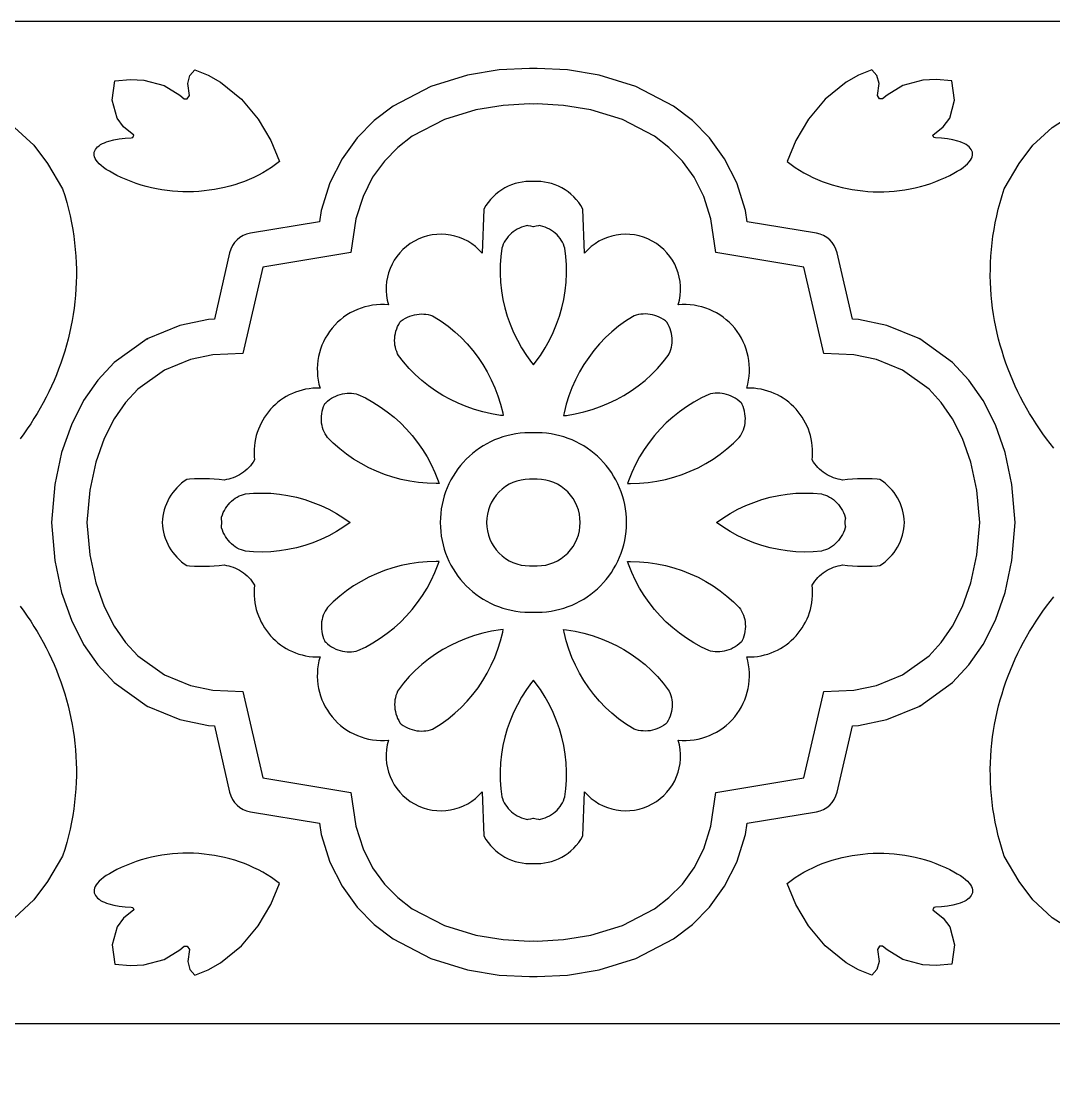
# Model space of a CAD drawing. Extents: x 2785 to 3442, y 577 to 855.
# Drawn here: x 3308 to 3374.8, y 785.8 to 855.2 of the extents above; entities that cross this region are included whole.
import ezdxf

# ---------------------------------------------------------------- set-up
doc = ezdxf.new("R2010")
doc.units = 0
doc.layers.add('LAYER_1', color=18, linetype='CONTINUOUS')

msp = doc.modelspace()

# ---------------------------------------------------------------- linework, layer by layer
at = {"layer": 'LAYER_1'}
for points in [[(3140.836, 660.754, 0), (3142.335, 663.28)], [(3355.162, 663.28, 0), (3356.66, 660.754)], [(3142.335, 591.53, 0), (3140.836, 594.057)], [(3356.66, 594.057, 0), (3355.162, 591.53)], [(2907.388, 846.028, 0), (2908.361, 844.388)], [(2970.337, 846.028, 0), (2969.364, 844.388)], [(3109.486, 844.388, 0), (3108.513, 846.028)], [(3170.49, 844.388, 0), (3171.462, 846.028)], [(3307.501, 848.375), (3308.746, 847.222), (3309.639, 846.028, 0), (3310.612, 844.388), (3310.752, 843.948), (3310.88, 843.509), (3310.995, 843.071), (3311.099, 842.633), (3311.19, 842.196), (3311.27, 841.761), (3311.338, 841.327), (3311.394, 840.894), (3311.44, 840.462), (3311.474, 840.032), (3311.497, 839.604), (3311.509, 839.178), (3311.51, 838.753), (3311.501, 838.331), (3311.482, 837.911), (3311.452, 837.493), (3311.413, 837.078), (3311.363, 836.665), (3311.304, 836.256), (3311.236, 835.849), (3311.157, 835.445), (3311.07, 835.044), (3310.974, 834.647), (3310.868, 834.253), (3310.754, 833.862), (3310.632, 833.475), (3310.501, 833.092), (3310.361, 832.713), (3310.214, 832.338), (3310.059, 831.967), (3309.896, 831.6), (3309.725, 831.238), (3309.547, 830.881), (3309.361, 830.528), (3309.169, 830.18), (3308.969, 829.837), (3308.763, 829.499), (3308.55, 829.166), (3308.33, 828.838), (3308.104, 828.516), (3307.872, 828.2)], [(3374.836, 827.585), (3374.593, 827.889), (3374.355, 828.2), (3374.123, 828.516), (3373.897, 828.838), (3373.677, 829.166), (3373.464, 829.499), (3373.258, 829.837), (3373.058, 830.18), (3372.866, 830.528), (3372.68, 830.881), (3372.502, 831.238), (3372.331, 831.6), (3372.168, 831.967), (3372.013, 832.338), (3371.866, 832.713), (3371.726, 833.092), (3371.595, 833.475), (3371.473, 833.862), (3371.359, 834.253), (3371.253, 834.647), (3371.157, 835.044), (3371.07, 835.445), (3370.991, 835.849), (3370.923, 836.256), (3370.864, 836.665), (3370.814, 837.078), (3370.775, 837.493), (3370.745, 837.911), (3370.726, 838.331), (3370.717, 838.753), (3370.718, 839.178), (3370.73, 839.604), (3370.753, 840.032), (3370.787, 840.462), (3370.833, 840.894), (3370.889, 841.327), (3370.957, 841.761), (3371.037, 842.196), (3371.128, 842.633), (3371.232, 843.071), (3371.347, 843.509), (3371.475, 843.948), (3371.615, 844.388, 0), (3372.588, 846.028), (3373.481, 847.222), (3374.726, 848.375), (3376.616, 849.594)], [(2908.361, 801.149, 0), (2907.388, 799.509)], [(2969.364, 801.149, 0), (2970.337, 799.509)], [(3108.513, 799.509, 0), (3109.486, 801.149)], [(3171.462, 799.509, 0), (3170.49, 801.149)], [(3307.872, 817.337), (3308.104, 817.021), (3308.33, 816.699), (3308.55, 816.371), (3308.763, 816.038), (3308.969, 815.7), (3309.169, 815.357), (3309.361, 815.009), (3309.547, 814.656), (3309.725, 814.299), (3309.896, 813.937), (3310.059, 813.57), (3310.214, 813.199), (3310.361, 812.824), (3310.501, 812.445), (3310.632, 812.062), (3310.754, 811.675), (3310.868, 811.284), (3310.974, 810.89), (3311.07, 810.493), (3311.157, 810.092), (3311.236, 809.688), (3311.304, 809.281), (3311.363, 808.871), (3311.413, 808.459), (3311.452, 808.044), (3311.482, 807.626), (3311.501, 807.206), (3311.51, 806.784), (3311.509, 806.359), (3311.497, 805.933), (3311.474, 805.505), (3311.44, 805.075), (3311.394, 804.643), (3311.338, 804.21), (3311.27, 803.776), (3311.19, 803.34), (3311.099, 802.904), (3310.995, 802.466), (3310.88, 802.028), (3310.752, 801.589), (3310.612, 801.149, 0), (3309.639, 799.509), (3308.746, 798.314), (3307.501, 797.162)], [(3376.616, 795.943), (3374.726, 797.162), (3373.481, 798.314), (3372.588, 799.509, 0), (3371.615, 801.149), (3371.475, 801.589), (3371.347, 802.028), (3371.232, 802.466), (3371.128, 802.904), (3371.037, 803.34), (3370.957, 803.776), (3370.889, 804.21), (3370.833, 804.643), (3370.787, 805.075), (3370.753, 805.505), (3370.73, 805.933), (3370.718, 806.359), (3370.717, 806.784), (3370.726, 807.206), (3370.745, 807.626), (3370.775, 808.044), (3370.814, 808.459), (3370.864, 808.871), (3370.923, 809.281), (3370.991, 809.688), (3371.07, 810.092), (3371.157, 810.493), (3371.253, 810.89), (3371.359, 811.284), (3371.473, 811.675), (3371.595, 812.062), (3371.726, 812.445), (3371.866, 812.824), (3372.013, 813.199), (3372.168, 813.57), (3372.331, 813.937), (3372.502, 814.299), (3372.68, 814.656), (3372.866, 815.009), (3373.058, 815.357), (3373.258, 815.7), (3373.464, 816.038), (3373.677, 816.371), (3373.897, 816.699), (3374.123, 817.021), (3374.355, 817.337), (3374.593, 817.648), (3374.836, 817.952)]]:
    msp.add_lwpolyline(points, format="xyb", dxfattribs=at)
for points in [[(3441.673, 855.237), (3341.364, 855.237), (3341.114, 855.237), (3340.863, 855.237), (3240.551, 855.237)], [(3316.065, 834.656), (3316.144, 834.694)], [(3366.162, 834.656), (3366.083, 834.694)], [(3316.065, 810.881), (3316.144, 810.843)], [(3366.162, 810.881), (3366.083, 810.843)], [(3240.551, 790.299), (3340.863, 790.299), (3341.114, 790.299), (3341.364, 790.299), (3441.673, 790.299)]]:
    msp.add_lwpolyline(points, dxfattribs=at)
for points in [[(3341.114, 793.357), (3341.364, 793.344), (3343.328, 793.443), (3345.372, 793.787), (3347.758, 794.519), (3350.197, 795.786), (3351.426, 796.728), (3352.533, 797.851), (3353.503, 799.195), (3354.291, 800.765), (3354.856, 802.56), (3354.966, 803.278), (3359.449, 804.023, 0.303862), (3360.79, 805.285), (3361.781, 809.592), (3362.168, 809.608), (3364.012, 809.994), (3366.143, 810.868), (3368.276, 812.4), (3369.332, 813.537), (3370.254, 814.864), (3371.044, 816.43), (3371.672, 818.241), (3372.116, 820.308), (3372.333, 822.768), (3372.116, 825.229), (3371.672, 827.296), (3371.044, 829.107), (3370.254, 830.673), (3369.332, 832), (3368.276, 833.137), (3366.143, 834.669), (3364.012, 835.543), (3362.168, 835.929), (3361.781, 835.945), (3360.79, 840.252, 0.303862), (3359.449, 841.513), (3354.966, 842.259), (3354.856, 842.977), (3354.291, 844.772), (3353.503, 846.342), (3352.533, 847.686), (3351.426, 848.809), (3350.197, 849.751), (3347.758, 851.018), (3345.372, 851.75), (3343.328, 852.094), (3341.364, 852.193), (3341.114, 852.18), (3340.863, 852.193), (3338.899, 852.094), (3336.855, 851.75), (3334.469, 851.018), (3332.03, 849.751), (3330.801, 848.809), (3329.694, 847.686), (3328.724, 846.342), (3327.936, 844.772), (3327.371, 842.977), (3327.261, 842.259), (3322.778, 841.513, 0.303862), (3321.437, 840.252), (3320.446, 835.945), (3320.059, 835.929), (3318.215, 835.543), (3316.084, 834.669), (3313.951, 833.137), (3312.895, 832), (3311.973, 830.673), (3311.183, 829.107), (3310.555, 827.296), (3310.111, 825.229), (3309.894, 822.768), (3310.111, 820.308), (3310.555, 818.241), (3311.183, 816.43), (3311.973, 814.864), (3312.895, 813.537), (3313.951, 812.4), (3316.084, 810.868), (3318.215, 809.994), (3320.059, 809.608), (3320.446, 809.592), (3321.437, 805.285, 0.303862), (3322.778, 804.023), (3327.261, 803.278), (3327.371, 802.56), (3327.936, 800.765), (3328.724, 799.195), (3329.694, 797.851), (3330.801, 796.728), (3332.03, 795.786), (3334.469, 794.519), (3336.855, 793.787), (3338.899, 793.443), (3340.863, 793.344)], [(3341.114, 800.672), (3341.355, 800.666), (3341.595, 800.677), (3341.833, 800.705), (3342.068, 800.749), (3342.299, 800.809), (3342.525, 800.886), (3342.745, 800.977), (3342.958, 801.085), (3343.164, 801.207), (3343.361, 801.343), (3343.55, 801.495), (3343.727, 801.66), (3343.894, 801.839), (3344.049, 802.031), (3344.191, 802.237), (3344.32, 802.455), (3344.422, 805.317), (3344.422, 805.317, 0.810681), (3350.498, 808.668, 0.533743), (3354.935, 814.056), (3355.174, 814.056), (3355.409, 814.069), (3355.641, 814.096), (3355.867, 814.134), (3356.089, 814.185), (3356.307, 814.247), (3356.518, 814.321), (3356.724, 814.405), (3356.924, 814.5), (3357.118, 814.605), (3357.306, 814.72), (3357.486, 814.844), (3357.659, 814.977), (3357.825, 815.119), (3357.983, 815.269), (3358.133, 815.427), (3358.274, 815.592), (3358.407, 815.765), (3358.53, 815.944), (3358.645, 816.129), (3358.749, 816.321), (3358.844, 816.518), (3358.928, 816.72), (3359.002, 816.927), (3359.064, 817.139), (3359.116, 817.355), (3359.156, 817.574), (3359.184, 817.797), (3359.2, 818.023), (3359.204, 818.251), (3359.195, 818.481), (3359.172, 818.714), (3359.257, 818.847), (3359.348, 818.975), (3359.446, 819.096), (3359.549, 819.211), (3359.659, 819.318), (3359.774, 819.419), (3359.894, 819.513), (3360.019, 819.6), (3360.149, 819.679), (3360.282, 819.751), (3360.42, 819.815), (3360.56, 819.871), (3360.704, 819.919), (3360.85, 819.96), (3360.999, 819.992), (3361.149, 820.016), (3361.462, 819.98), (3361.783, 819.955), (3362.104, 819.939), (3362.425, 819.932), (3362.748, 819.933), (3363.07, 819.944), (3363.392, 819.964), (3363.553, 819.978), (3363.731, 820.098), (3363.9, 820.227), (3364.06, 820.365), (3364.209, 820.513), (3364.349, 820.668), (3364.479, 820.831), (3364.598, 821.001), (3364.706, 821.178), (3364.804, 821.361), (3364.89, 821.549), (3364.965, 821.743), (3365.028, 821.941), (3365.079, 822.143), (3365.119, 822.349), (3365.145, 822.557), (3365.159, 822.768), (3365.145, 822.98), (3365.119, 823.188), (3365.079, 823.394), (3365.028, 823.596), (3364.965, 823.794), (3364.89, 823.988), (3364.804, 824.176), (3364.706, 824.359), (3364.598, 824.536), (3364.479, 824.706), (3364.349, 824.869), (3364.209, 825.024), (3364.06, 825.171), (3363.9, 825.31), (3363.731, 825.439), (3363.553, 825.559), (3363.392, 825.573), (3363.07, 825.593), (3362.748, 825.604), (3362.425, 825.605), (3362.104, 825.598), (3361.783, 825.582), (3361.462, 825.557), (3361.149, 825.521), (3360.999, 825.545), (3360.85, 825.577), (3360.704, 825.617), (3360.56, 825.666), (3360.42, 825.722), (3360.282, 825.786), (3360.149, 825.858), (3360.019, 825.937), (3359.894, 826.024), (3359.774, 826.118), (3359.659, 826.219), (3359.549, 826.326), (3359.446, 826.441), (3359.348, 826.562), (3359.257, 826.689), (3359.172, 826.823), (3359.195, 827.056), (3359.204, 827.286), (3359.2, 827.514), (3359.184, 827.74), (3359.156, 827.963), (3359.116, 828.182), (3359.064, 828.398), (3359.002, 828.609), (3358.928, 828.817), (3358.844, 829.019), (3358.749, 829.216), (3358.645, 829.407), (3358.53, 829.593), (3358.407, 829.772), (3358.274, 829.945), (3358.133, 830.11), (3357.983, 830.268), (3357.825, 830.418), (3357.659, 830.56), (3357.486, 830.693), (3357.306, 830.817), (3357.118, 830.932), (3356.924, 831.037), (3356.724, 831.132), (3356.518, 831.216), (3356.307, 831.29), (3356.089, 831.352), (3355.867, 831.403), (3355.641, 831.441), (3355.409, 831.467), (3355.174, 831.481), (3354.935, 831.481, 0.533743), (3350.498, 836.869, 0.810681), (3344.422, 840.22), (3344.422, 840.22), (3344.32, 843.082), (3344.191, 843.3), (3344.049, 843.506), (3343.894, 843.698), (3343.727, 843.877), (3343.55, 844.042), (3343.361, 844.193), (3343.164, 844.33), (3342.958, 844.452), (3342.745, 844.559), (3342.525, 844.651), (3342.299, 844.728), (3342.068, 844.788), (3341.833, 844.832), (3341.595, 844.86), (3341.355, 844.871), (3341.114, 844.865), (3340.872, 844.871), (3340.632, 844.86), (3340.394, 844.832), (3340.159, 844.788), (3339.928, 844.728), (3339.702, 844.651), (3339.482, 844.559), (3339.269, 844.452), (3339.063, 844.33), (3338.866, 844.193), (3338.677, 844.042), (3338.5, 843.877), (3338.333, 843.698), (3338.178, 843.506), (3338.036, 843.3), (3337.907, 843.082), (3337.805, 840.22), (3337.805, 840.22, 0.810681), (3331.729, 836.869, 0.533743), (3327.292, 831.481), (3327.053, 831.481), (3326.818, 831.467), (3326.586, 831.441), (3326.36, 831.403), (3326.138, 831.352), (3325.92, 831.29), (3325.709, 831.216), (3325.503, 831.132), (3325.303, 831.037), (3325.109, 830.932), (3324.921, 830.817), (3324.741, 830.693), (3324.568, 830.56), (3324.402, 830.418), (3324.244, 830.268), (3324.094, 830.11), (3323.953, 829.945), (3323.82, 829.772), (3323.697, 829.593), (3323.582, 829.407), (3323.478, 829.216), (3323.383, 829.019), (3323.299, 828.817), (3323.225, 828.609), (3323.163, 828.398), (3323.111, 828.182), (3323.071, 827.963), (3323.043, 827.74), (3323.027, 827.514), (3323.023, 827.286), (3323.033, 827.056), (3323.055, 826.823), (3322.97, 826.689), (3322.879, 826.562), (3322.781, 826.441), (3322.678, 826.326), (3322.568, 826.219), (3322.453, 826.118), (3322.333, 826.024), (3322.208, 825.937), (3322.078, 825.858), (3321.945, 825.786), (3321.807, 825.722), (3321.667, 825.666), (3321.523, 825.617), (3321.377, 825.577), (3321.228, 825.545), (3321.078, 825.521), (3320.765, 825.557), (3320.445, 825.582), (3320.123, 825.598), (3319.802, 825.605), (3319.479, 825.604), (3319.157, 825.593), (3318.835, 825.573), (3318.674, 825.559), (3318.496, 825.439), (3318.327, 825.31), (3318.168, 825.171), (3318.018, 825.024), (3317.878, 824.869), (3317.748, 824.706), (3317.629, 824.536), (3317.521, 824.359), (3317.423, 824.176), (3317.337, 823.988), (3317.262, 823.794), (3317.199, 823.596), (3317.148, 823.394), (3317.108, 823.188), (3317.082, 822.98), (3317.068, 822.768), (3317.082, 822.557), (3317.108, 822.349), (3317.148, 822.143), (3317.199, 821.941), (3317.262, 821.743), (3317.337, 821.549), (3317.423, 821.361), (3317.521, 821.178), (3317.629, 821.001), (3317.748, 820.831), (3317.878, 820.668), (3318.018, 820.513), (3318.168, 820.365), (3318.327, 820.227), (3318.496, 820.098), (3318.674, 819.978), (3318.835, 819.964), (3319.157, 819.944), (3319.479, 819.933), (3319.802, 819.932), (3320.123, 819.939), (3320.445, 819.955), (3320.765, 819.98), (3321.078, 820.016), (3321.228, 819.992), (3321.377, 819.96), (3321.523, 819.919), (3321.667, 819.871), (3321.807, 819.815), (3321.945, 819.751), (3322.078, 819.679), (3322.208, 819.6), (3322.333, 819.513), (3322.453, 819.419), (3322.568, 819.318), (3322.678, 819.211), (3322.781, 819.096), (3322.879, 818.975), (3322.97, 818.847), (3323.055, 818.714), (3323.033, 818.481), (3323.023, 818.251), (3323.027, 818.023), (3323.043, 817.797), (3323.071, 817.574), (3323.111, 817.355), (3323.163, 817.139), (3323.225, 816.927), (3323.299, 816.72), (3323.383, 816.518), (3323.478, 816.321), (3323.582, 816.129), (3323.697, 815.944), (3323.82, 815.765), (3323.953, 815.592), (3324.094, 815.427), (3324.244, 815.269), (3324.402, 815.119), (3324.568, 814.977), (3324.741, 814.844), (3324.921, 814.72), (3325.109, 814.605), (3325.303, 814.5), (3325.503, 814.405), (3325.709, 814.321), (3325.92, 814.247), (3326.138, 814.185), (3326.36, 814.134), (3326.586, 814.096), (3326.818, 814.069), (3327.053, 814.056), (3327.292, 814.056, 0.533743), (3331.729, 808.668, 0.810681), (3337.805, 805.317), (3337.805, 805.317), (3337.907, 802.455), (3338.036, 802.237), (3338.178, 802.031), (3338.333, 801.839), (3338.5, 801.66), (3338.677, 801.495), (3338.866, 801.343), (3339.063, 801.207), (3339.269, 801.085), (3339.482, 800.977), (3339.702, 800.886), (3339.928, 800.809), (3340.159, 800.749), (3340.394, 800.705), (3340.632, 800.677), (3340.872, 800.666)], [(3341.114, 819.97), (3341.364, 819.957, 0.414214), (3344.146, 822.768, 0.414214), (3341.364, 825.58), (3341.114, 825.567), (3340.863, 825.58, 0.414214), (3338.081, 822.768, 0.414214), (3340.863, 819.957)]]:
    msp.add_lwpolyline(points, format="xyb", close=True, dxfattribs=at)
for points in [[(3314.413, 845.128), (3314.131, 845.263), (3313.876, 845.395), (3313.648, 845.525), (3313.446, 845.653), (3313.269, 845.778), (3313.116, 845.9), (3312.987, 846.02), (3312.88, 846.137), (3312.795, 846.25), (3312.731, 846.36), (3312.688, 846.467), (3312.664, 846.571), (3312.659, 846.67), (3312.671, 846.766), (3312.701, 846.858), (3312.747, 846.946), (3312.809, 847.03), (3312.885, 847.109), (3312.975, 847.184), (3313.079, 847.255), (3313.195, 847.32), (3313.322, 847.381), (3313.46, 847.437), (3313.608, 847.487), (3313.931, 847.572), (3314.285, 847.635), (3314.663, 847.675), (3315.058, 847.69), (3315.167, 847.712), (3315.226, 847.865), (3314.567, 848.4), (3314.144, 848.979), (3313.824, 850.127), (3314.006, 851.386), (3315.015, 851.48), (3315.88, 851.437), (3317.187, 851.094), (3318.203, 850.45), (3318.501, 850.212), (3318.694, 850.23), (3318.828, 850.428), (3318.72, 851.224), (3318.859, 851.736), (3319.18, 852.092), (3320.056, 851.752), (3320.851, 851.312), (3322.212, 850.202), (3323.29, 848.895), (3324.113, 847.526), (3324.675, 846.161), (3324.415, 845.965), (3324.148, 845.779), (3323.873, 845.603), (3323.59, 845.437), (3323.3, 845.281), (3323.004, 845.135), (3322.702, 845), (3322.395, 844.875), (3322.082, 844.76), (3321.764, 844.656), (3321.442, 844.562), (3321.115, 844.479), (3320.786, 844.407), (3320.453, 844.345), (3320.117, 844.294), (3319.78, 844.254), (3319.44, 844.224), (3319.099, 844.206), (3318.757, 844.198), (3318.414, 844.202), (3318.072, 844.217), (3317.729, 844.242), (3317.387, 844.28), (3317.047, 844.328), (3316.708, 844.388), (3316.371, 844.459), (3316.036, 844.541), (3315.704, 844.635), (3315.375, 844.741), (3315.05, 844.858), (3314.729, 844.987)], [(3367.815, 845.128), (3368.097, 845.263), (3368.351, 845.395), (3368.579, 845.525), (3368.781, 845.653), (3368.958, 845.778), (3369.111, 845.9), (3369.24, 846.02), (3369.347, 846.137), (3369.432, 846.25), (3369.496, 846.36), (3369.539, 846.467), (3369.563, 846.571), (3369.568, 846.67), (3369.556, 846.766), (3369.526, 846.858), (3369.48, 846.946), (3369.418, 847.03), (3369.342, 847.109), (3369.252, 847.184), (3369.148, 847.255), (3369.032, 847.32), (3368.905, 847.381), (3368.767, 847.437), (3368.619, 847.487), (3368.296, 847.572), (3367.942, 847.635), (3367.564, 847.675), (3367.169, 847.69), (3367.06, 847.712), (3367.001, 847.865), (3367.66, 848.4), (3368.083, 848.979), (3368.404, 850.127), (3368.221, 851.386), (3367.212, 851.48), (3366.347, 851.437), (3365.04, 851.094), (3364.024, 850.45), (3363.726, 850.212), (3363.533, 850.23), (3363.399, 850.428), (3363.507, 851.224), (3363.368, 851.736), (3363.047, 852.092), (3362.171, 851.752), (3361.376, 851.312), (3360.015, 850.202), (3358.937, 848.895), (3358.114, 847.526), (3357.552, 846.161), (3357.812, 845.965), (3358.079, 845.779), (3358.354, 845.603), (3358.637, 845.437), (3358.927, 845.281), (3359.223, 845.135), (3359.525, 845), (3359.833, 844.875), (3360.146, 844.76), (3360.463, 844.656), (3360.785, 844.562), (3361.112, 844.479), (3361.441, 844.407), (3361.774, 844.345), (3362.11, 844.294), (3362.447, 844.254), (3362.787, 844.224), (3363.128, 844.206), (3363.47, 844.198), (3363.813, 844.202), (3364.155, 844.217), (3364.498, 844.242), (3364.84, 844.28), (3365.18, 844.328), (3365.519, 844.388), (3365.857, 844.459), (3366.191, 844.541), (3366.523, 844.635), (3366.852, 844.741), (3367.177, 844.858), (3367.498, 844.987)], [(3341.114, 795.66), (3341.364, 795.647), (3343.076, 795.737), (3344.841, 796.034), (3346.881, 796.66), (3348.955, 797.738), (3349.898, 798.46), (3350.768, 799.343), (3351.527, 800.394), (3352.149, 801.633), (3352.605, 803.083), (3352.942, 805.277), (3358.642, 806.225), (3359.928, 811.819), (3361.881, 811.902), (3363.334, 812.206), (3365.019, 812.897), (3366.745, 814.137), (3367.532, 814.985), (3368.269, 816.046), (3368.917, 817.33), (3369.449, 818.862), (3369.836, 820.667), (3370.04, 822.768), (3369.836, 824.87), (3369.449, 826.674), (3368.917, 828.207), (3368.269, 829.491), (3367.532, 830.552), (3366.745, 831.4), (3365.019, 832.64), (3363.334, 833.331), (3361.881, 833.634), (3359.928, 833.718), (3358.642, 839.312), (3352.942, 840.26), (3352.605, 842.454), (3352.149, 843.904), (3351.527, 845.143), (3350.768, 846.194), (3349.898, 847.077), (3348.955, 847.799), (3346.881, 848.876), (3344.841, 849.503), (3343.076, 849.8), (3341.364, 849.89), (3341.114, 849.877), (3340.863, 849.89), (3339.151, 849.8), (3337.386, 849.503), (3335.346, 848.876), (3333.272, 847.799), (3332.329, 847.077), (3331.459, 846.194), (3330.7, 845.143), (3330.078, 843.904), (3329.622, 842.454), (3329.285, 840.26), (3323.585, 839.312), (3322.299, 833.718), (3320.346, 833.634), (3318.893, 833.331), (3317.208, 832.64), (3315.483, 831.4), (3314.695, 830.552), (3313.958, 829.491), (3313.31, 828.207), (3312.778, 826.674), (3312.391, 824.87), (3312.187, 822.768), (3312.391, 820.667), (3312.778, 818.862), (3313.31, 817.33), (3313.958, 816.046), (3314.695, 814.985), (3315.483, 814.137), (3317.208, 812.897), (3318.893, 812.206), (3320.346, 811.902), (3322.299, 811.819), (3323.585, 806.225), (3329.285, 805.277), (3329.622, 803.083), (3330.078, 801.633), (3330.7, 800.394), (3331.459, 799.343), (3332.329, 798.46), (3333.272, 797.738), (3335.346, 796.66), (3337.386, 796.034), (3339.151, 795.737), (3340.863, 795.647)], [(3341.114, 832.982), (3341.235, 833.131), (3341.568, 833.599), (3341.873, 834.082), (3342.15, 834.58), (3342.397, 835.09), (3342.614, 835.611), (3342.801, 836.142), (3342.957, 836.681), (3343.081, 837.228), (3343.174, 837.78), (3343.234, 838.336), (3343.262, 838.895), (3343.257, 839.455), (3343.218, 840.016), (3343.149, 840.543), (3343.115, 840.659), (3343.062, 840.797), (3342.999, 840.929), (3342.925, 841.057), (3342.841, 841.179), (3342.747, 841.296), (3342.645, 841.406), (3342.534, 841.509), (3342.415, 841.605), (3342.289, 841.692), (3342.157, 841.772), (3342.018, 841.842), (3341.873, 841.903), (3341.724, 841.954), (3341.57, 841.995), (3341.506, 842.007), (3341.441, 842), (3341.285, 841.971), (3341.131, 841.931), (3341.114, 841.926), (3341.096, 841.931), (3340.942, 841.971), (3340.786, 842), (3340.721, 842.007), (3340.657, 841.995), (3340.503, 841.954), (3340.354, 841.903), (3340.209, 841.842), (3340.07, 841.772), (3339.938, 841.692), (3339.812, 841.605), (3339.693, 841.509), (3339.582, 841.406), (3339.48, 841.296), (3339.386, 841.179), (3339.302, 841.057), (3339.228, 840.929), (3339.165, 840.797), (3339.112, 840.659), (3339.078, 840.543), (3339.009, 840.016), (3338.97, 839.455), (3338.965, 838.895), (3338.993, 838.336), (3339.053, 837.78), (3339.146, 837.228), (3339.27, 836.681), (3339.426, 836.142), (3339.613, 835.611), (3339.83, 835.09), (3340.077, 834.58), (3340.354, 834.082), (3340.659, 833.599), (3340.992, 833.131)], [(3339.127, 829.879), (3339.164, 829.692), (3338.974, 829.713), (3338.407, 829.809), (3337.849, 829.935), (3337.302, 830.091), (3336.767, 830.277), (3336.245, 830.492), (3335.737, 830.735), (3335.245, 831.006), (3334.771, 831.305), (3334.315, 831.629), (3333.879, 831.98), (3333.464, 832.356), (3333.071, 832.756), (3332.702, 833.18), (3332.379, 833.6), (3332.32, 833.707), (3332.261, 833.842), (3332.212, 833.981), (3332.174, 834.123), (3332.147, 834.269), (3332.13, 834.417), (3332.125, 834.568), (3332.13, 834.719), (3332.147, 834.87), (3332.174, 835.022), (3332.212, 835.172), (3332.26, 835.319), (3332.319, 835.464), (3332.389, 835.606), (3332.469, 835.744), (3332.505, 835.798), (3332.556, 835.838), (3332.687, 835.929), (3332.824, 836.009), (3332.964, 836.08), (3333.108, 836.14), (3333.255, 836.19), (3333.405, 836.229), (3333.555, 836.257), (3333.706, 836.275), (3333.857, 836.282), (3334.007, 836.278), (3334.155, 836.263), (3334.301, 836.237), (3334.444, 836.2), (3334.584, 836.151), (3334.696, 836.102), (3335.143, 835.816), (3335.598, 835.484), (3336.031, 835.128), (3336.441, 834.747), (3336.828, 834.343), (3337.19, 833.917), (3337.528, 833.471), (3337.839, 833.006), (3338.125, 832.522), (3338.383, 832.022), (3338.613, 831.506), (3338.814, 830.976), (3338.986, 830.434)], [(3343.1, 829.879), (3343.063, 829.692), (3343.253, 829.713), (3343.82, 829.809), (3344.378, 829.935), (3344.925, 830.091), (3345.46, 830.277), (3345.982, 830.492), (3346.49, 830.735), (3346.982, 831.006), (3347.456, 831.305), (3347.912, 831.629), (3348.348, 831.98), (3348.763, 832.356), (3349.156, 832.756), (3349.525, 833.18), (3349.848, 833.6), (3349.907, 833.707), (3349.966, 833.842), (3350.015, 833.981), (3350.053, 834.123), (3350.08, 834.269), (3350.097, 834.417), (3350.102, 834.568), (3350.097, 834.719), (3350.08, 834.87), (3350.053, 835.022), (3350.015, 835.172), (3349.967, 835.319), (3349.908, 835.464), (3349.838, 835.606), (3349.758, 835.744), (3349.722, 835.798), (3349.671, 835.838), (3349.54, 835.929), (3349.403, 836.009), (3349.263, 836.08), (3349.119, 836.14), (3348.972, 836.19), (3348.822, 836.229), (3348.672, 836.257), (3348.521, 836.275), (3348.37, 836.282), (3348.22, 836.278), (3348.072, 836.263), (3347.926, 836.237), (3347.783, 836.2), (3347.643, 836.151), (3347.531, 836.102), (3347.084, 835.816), (3346.629, 835.484), (3346.196, 835.128), (3345.786, 834.747), (3345.399, 834.343), (3345.037, 833.917), (3344.699, 833.471), (3344.388, 833.006), (3344.102, 832.522), (3343.844, 832.022), (3343.614, 831.506), (3343.413, 830.976), (3343.241, 830.434)], [(3334.948, 825.471), (3335.008, 825.29), (3334.817, 825.287), (3334.243, 825.307), (3333.673, 825.36), (3333.111, 825.444), (3332.556, 825.559), (3332.01, 825.704), (3331.475, 825.88), (3330.953, 826.085), (3330.444, 826.319), (3329.949, 826.582), (3329.471, 826.873), (3329.011, 827.192), (3328.57, 827.537), (3328.149, 827.91), (3327.774, 828.285), (3327.702, 828.384), (3327.625, 828.509), (3327.559, 828.64), (3327.503, 828.777), (3327.457, 828.918), (3327.422, 829.063), (3327.397, 829.211), (3327.382, 829.362), (3327.379, 829.514), (3327.386, 829.668), (3327.404, 829.821), (3327.433, 829.974), (3327.473, 830.126), (3327.523, 830.275), (3327.585, 830.422), (3327.614, 830.48), (3327.659, 830.527), (3327.778, 830.634), (3327.902, 830.731), (3328.033, 830.819), (3328.168, 830.898), (3328.307, 830.966), (3328.45, 831.024), (3328.595, 831.072), (3328.743, 831.109), (3328.892, 831.136), (3329.041, 831.151), (3329.19, 831.156), (3329.338, 831.149), (3329.485, 831.13), (3329.629, 831.101), (3329.746, 831.067), (3330.228, 830.84), (3330.722, 830.571), (3331.197, 830.273), (3331.653, 829.949), (3332.089, 829.599), (3332.503, 829.223), (3332.896, 828.825), (3333.265, 828.404), (3333.611, 827.961), (3333.932, 827.499), (3334.227, 827.017), (3334.495, 826.518), (3334.735, 826.002)], [(3347.279, 825.471), (3347.219, 825.29), (3347.41, 825.287), (3347.984, 825.307), (3348.554, 825.36), (3349.116, 825.444), (3349.671, 825.559), (3350.217, 825.704), (3350.752, 825.88), (3351.274, 826.085), (3351.783, 826.319), (3352.278, 826.582), (3352.756, 826.873), (3353.216, 827.192), (3353.657, 827.537), (3354.078, 827.91), (3354.453, 828.285), (3354.525, 828.384), (3354.602, 828.509), (3354.668, 828.64), (3354.724, 828.777), (3354.77, 828.918), (3354.806, 829.063), (3354.83, 829.211), (3354.845, 829.362), (3354.848, 829.514), (3354.841, 829.668), (3354.823, 829.821), (3354.794, 829.974), (3354.754, 830.126), (3354.704, 830.275), (3354.642, 830.422), (3354.613, 830.48), (3354.568, 830.527), (3354.449, 830.634), (3354.325, 830.731), (3354.194, 830.819), (3354.059, 830.898), (3353.92, 830.966), (3353.777, 831.024), (3353.632, 831.072), (3353.484, 831.109), (3353.335, 831.136), (3353.186, 831.151), (3353.037, 831.156), (3352.889, 831.149), (3352.742, 831.13), (3352.598, 831.101), (3352.481, 831.067), (3351.999, 830.84), (3351.505, 830.571), (3351.03, 830.273), (3350.574, 829.949), (3350.138, 829.599), (3349.724, 829.223), (3349.331, 828.825), (3348.962, 828.404), (3348.616, 827.961), (3348.295, 827.499), (3348, 827.017), (3347.732, 826.518), (3347.492, 826.002)], [(3341.114, 816.963), (3341.349, 816.957), (3341.379, 816.957), (3341.676, 816.966), (3341.97, 816.99), (3342.259, 817.028), (3342.543, 817.08), (3342.823, 817.146), (3343.097, 817.225), (3343.365, 817.317), (3343.628, 817.422), (3343.883, 817.539), (3344.132, 817.668), (3344.374, 817.808), (3344.608, 817.959), (3344.834, 818.122), (3345.052, 818.294), (3345.261, 818.477), (3345.461, 818.669), (3345.652, 818.871), (3345.833, 819.081), (3346.004, 819.3), (3346.165, 819.528), (3346.315, 819.763), (3346.453, 820.006), (3346.58, 820.256), (3346.695, 820.513), (3346.798, 820.776), (3346.889, 821.045), (3346.966, 821.32), (3347.03, 821.601), (3347.08, 821.886), (3347.117, 822.176), (3347.139, 822.47), (3347.146, 822.768), (3347.139, 823.067), (3347.117, 823.361), (3347.08, 823.651), (3347.03, 823.936), (3346.966, 824.216), (3346.889, 824.491), (3346.798, 824.761), (3346.695, 825.024), (3346.58, 825.281), (3346.453, 825.531), (3346.315, 825.774), (3346.165, 826.009), (3346.004, 826.236), (3345.833, 826.456), (3345.652, 826.666), (3345.461, 826.868), (3345.261, 827.06), (3345.052, 827.243), (3344.834, 827.415), (3344.608, 827.577), (3344.374, 827.729), (3344.132, 827.869), (3343.883, 827.998), (3343.628, 828.115), (3343.365, 828.219), (3343.097, 828.312), (3342.823, 828.391), (3342.543, 828.457), (3342.259, 828.509), (3341.97, 828.547), (3341.676, 828.571), (3341.379, 828.58), (3341.349, 828.58), (3341.114, 828.574), (3340.878, 828.58), (3340.848, 828.58), (3340.551, 828.571), (3340.257, 828.547), (3339.968, 828.509), (3339.684, 828.457), (3339.404, 828.391), (3339.13, 828.312), (3338.862, 828.219), (3338.599, 828.115), (3338.344, 827.998), (3338.095, 827.869), (3337.853, 827.729), (3337.619, 827.577), (3337.393, 827.415), (3337.175, 827.243), (3336.966, 827.06), (3336.766, 826.868), (3336.575, 826.666), (3336.394, 826.456), (3336.223, 826.236), (3336.062, 826.009), (3335.912, 825.774), (3335.774, 825.531), (3335.647, 825.281), (3335.532, 825.024), (3335.429, 824.761), (3335.338, 824.491), (3335.261, 824.216), (3335.197, 823.936), (3335.147, 823.651), (3335.11, 823.361), (3335.088, 823.067), (3335.081, 822.768), (3335.088, 822.47), (3335.11, 822.176), (3335.147, 821.886), (3335.197, 821.601), (3335.261, 821.32), (3335.338, 821.045), (3335.429, 820.776), (3335.532, 820.513), (3335.647, 820.256), (3335.774, 820.006), (3335.912, 819.763), (3336.062, 819.528), (3336.223, 819.3), (3336.394, 819.081), (3336.575, 818.871), (3336.766, 818.669), (3336.966, 818.477), (3337.175, 818.294), (3337.393, 818.122), (3337.619, 817.959), (3337.853, 817.808), (3338.095, 817.668), (3338.344, 817.539), (3338.599, 817.422), (3338.862, 817.317), (3339.13, 817.225), (3339.404, 817.146), (3339.684, 817.08), (3339.968, 817.028), (3340.257, 816.99), (3340.551, 816.966), (3340.848, 816.957), (3340.878, 816.957)], [(3320.935, 822.768), (3320.925, 822.825), (3320.905, 822.983), (3320.901, 823.048), (3320.917, 823.111), (3320.966, 823.263), (3321.025, 823.41), (3321.094, 823.551), (3321.172, 823.686), (3321.259, 823.815), (3321.353, 823.937), (3321.455, 824.051), (3321.564, 824.157), (3321.68, 824.254), (3321.802, 824.342), (3321.928, 824.421), (3322.06, 824.489), (3322.196, 824.546), (3322.336, 824.593), (3322.455, 824.622), (3322.985, 824.667), (3323.547, 824.68), (3324.108, 824.66), (3324.665, 824.607), (3325.218, 824.522), (3325.764, 824.404), (3326.303, 824.255), (3326.834, 824.075), (3327.354, 823.865), (3327.863, 823.625), (3328.359, 823.355), (3328.841, 823.057), (3329.242, 822.768), (3328.841, 822.48), (3328.359, 822.182), (3327.863, 821.912), (3327.354, 821.672), (3326.834, 821.462), (3326.303, 821.282), (3325.764, 821.133), (3325.218, 821.015), (3324.665, 820.93), (3324.108, 820.877), (3323.547, 820.857), (3322.985, 820.87), (3322.455, 820.915), (3322.336, 820.944), (3322.196, 820.991), (3322.06, 821.048), (3321.928, 821.116), (3321.802, 821.194), (3321.68, 821.282), (3321.564, 821.38), (3321.455, 821.486), (3321.353, 821.6), (3321.259, 821.722), (3321.172, 821.851), (3321.094, 821.986), (3321.025, 822.127), (3320.966, 822.274), (3320.917, 822.426), (3320.901, 822.489), (3320.905, 822.554), (3320.925, 822.712)], [(3352.985, 822.768), (3353.386, 823.057), (3353.868, 823.355), (3354.364, 823.625), (3354.873, 823.865), (3355.393, 824.075), (3355.924, 824.255), (3356.463, 824.404), (3357.01, 824.522), (3357.562, 824.607), (3358.119, 824.66), (3358.68, 824.68), (3359.242, 824.667), (3359.772, 824.622), (3359.891, 824.593), (3360.031, 824.546), (3360.167, 824.489), (3360.299, 824.421), (3360.425, 824.342), (3360.547, 824.254), (3360.663, 824.157), (3360.772, 824.051), (3360.874, 823.937), (3360.969, 823.815), (3361.055, 823.686), (3361.133, 823.551), (3361.202, 823.41), (3361.261, 823.263), (3361.31, 823.111), (3361.326, 823.048), (3361.322, 822.983), (3361.302, 822.825), (3361.292, 822.768), (3361.302, 822.712), (3361.322, 822.554), (3361.326, 822.489), (3361.31, 822.426), (3361.261, 822.274), (3361.202, 822.127), (3361.133, 821.986), (3361.055, 821.851), (3360.969, 821.722), (3360.874, 821.6), (3360.772, 821.486), (3360.663, 821.38), (3360.547, 821.282), (3360.425, 821.194), (3360.299, 821.116), (3360.167, 821.048), (3360.031, 820.991), (3359.891, 820.944), (3359.772, 820.915), (3359.242, 820.87), (3358.68, 820.857), (3358.119, 820.877), (3357.562, 820.93), (3357.01, 821.015), (3356.463, 821.133), (3355.924, 821.282), (3355.393, 821.462), (3354.873, 821.672), (3354.364, 821.912), (3353.868, 822.182), (3353.386, 822.48)], [(3334.948, 820.066), (3335.008, 820.247), (3334.817, 820.25), (3334.243, 820.23), (3333.673, 820.177), (3333.111, 820.093), (3332.556, 819.978), (3332.01, 819.833), (3331.475, 819.657), (3330.953, 819.452), (3330.444, 819.218), (3329.949, 818.955), (3329.471, 818.664), (3329.011, 818.345), (3328.57, 817.999), (3328.149, 817.627), (3327.774, 817.252), (3327.702, 817.153), (3327.625, 817.028), (3327.559, 816.896), (3327.503, 816.76), (3327.457, 816.619), (3327.422, 816.474), (3327.397, 816.326), (3327.382, 816.175), (3327.379, 816.022), (3327.386, 815.869), (3327.404, 815.716), (3327.433, 815.563), (3327.473, 815.411), (3327.523, 815.262), (3327.585, 815.115), (3327.614, 815.057), (3327.659, 815.01), (3327.778, 814.903), (3327.902, 814.805), (3328.033, 814.717), (3328.168, 814.639), (3328.307, 814.571), (3328.45, 814.512), (3328.595, 814.465), (3328.743, 814.427), (3328.892, 814.401), (3329.041, 814.386), (3329.19, 814.381), (3329.338, 814.388), (3329.485, 814.406), (3329.629, 814.436), (3329.746, 814.47), (3330.228, 814.696), (3330.722, 814.966), (3331.197, 815.264), (3331.653, 815.588), (3332.089, 815.938), (3332.503, 816.313), (3332.896, 816.712), (3333.265, 817.133), (3333.611, 817.576), (3333.932, 818.038), (3334.227, 818.52), (3334.495, 819.019), (3334.735, 819.535)], [(3347.279, 820.066), (3347.219, 820.247), (3347.41, 820.25), (3347.984, 820.23), (3348.554, 820.177), (3349.116, 820.093), (3349.671, 819.978), (3350.217, 819.833), (3350.752, 819.657), (3351.274, 819.452), (3351.783, 819.218), (3352.278, 818.955), (3352.756, 818.664), (3353.216, 818.345), (3353.657, 817.999), (3354.078, 817.627), (3354.453, 817.252), (3354.525, 817.153), (3354.602, 817.028), (3354.668, 816.896), (3354.724, 816.76), (3354.77, 816.619), (3354.806, 816.474), (3354.83, 816.326), (3354.845, 816.175), (3354.848, 816.022), (3354.841, 815.869), (3354.823, 815.716), (3354.794, 815.563), (3354.754, 815.411), (3354.704, 815.262), (3354.642, 815.115), (3354.613, 815.057), (3354.568, 815.01), (3354.449, 814.903), (3354.325, 814.805), (3354.194, 814.717), (3354.059, 814.639), (3353.92, 814.571), (3353.777, 814.512), (3353.632, 814.465), (3353.484, 814.427), (3353.335, 814.401), (3353.186, 814.386), (3353.037, 814.381), (3352.889, 814.388), (3352.742, 814.406), (3352.598, 814.436), (3352.481, 814.47), (3351.999, 814.696), (3351.505, 814.966), (3351.03, 815.264), (3350.574, 815.588), (3350.138, 815.938), (3349.724, 816.313), (3349.331, 816.712), (3348.962, 817.133), (3348.616, 817.576), (3348.295, 818.038), (3348, 818.52), (3347.732, 819.019), (3347.492, 819.535)], [(3339.127, 815.658), (3339.164, 815.844), (3338.974, 815.823), (3338.407, 815.728), (3337.849, 815.602), (3337.302, 815.446), (3336.767, 815.26), (3336.245, 815.045), (3335.737, 814.802), (3335.245, 814.53), (3334.771, 814.232), (3334.315, 813.907), (3333.879, 813.557), (3333.464, 813.181), (3333.071, 812.781), (3332.702, 812.357), (3332.379, 811.936), (3332.32, 811.83), (3332.261, 811.695), (3332.212, 811.556), (3332.174, 811.414), (3332.147, 811.268), (3332.13, 811.12), (3332.125, 810.969), (3332.13, 810.818), (3332.147, 810.666), (3332.174, 810.515), (3332.212, 810.365), (3332.26, 810.217), (3332.319, 810.072), (3332.389, 809.931), (3332.469, 809.793), (3332.505, 809.739), (3332.556, 809.699), (3332.687, 809.608), (3332.824, 809.528), (3332.964, 809.457), (3333.108, 809.397), (3333.255, 809.347), (3333.405, 809.308), (3333.555, 809.279), (3333.706, 809.262), (3333.857, 809.255), (3334.007, 809.259), (3334.155, 809.274), (3334.301, 809.3), (3334.444, 809.337), (3334.584, 809.385), (3334.696, 809.434), (3335.143, 809.721), (3335.598, 810.052), (3336.031, 810.409), (3336.441, 810.79), (3336.828, 811.194), (3337.19, 811.62), (3337.528, 812.066), (3337.839, 812.531), (3338.125, 813.015), (3338.383, 813.515), (3338.613, 814.031), (3338.814, 814.561), (3338.986, 815.103)], [(3343.1, 815.658), (3343.063, 815.844), (3343.253, 815.823), (3343.82, 815.728), (3344.378, 815.602), (3344.925, 815.446), (3345.46, 815.26), (3345.982, 815.045), (3346.49, 814.802), (3346.982, 814.53), (3347.456, 814.232), (3347.912, 813.907), (3348.348, 813.557), (3348.763, 813.181), (3349.156, 812.781), (3349.525, 812.357), (3349.848, 811.936), (3349.907, 811.83), (3349.966, 811.695), (3350.015, 811.556), (3350.053, 811.414), (3350.08, 811.268), (3350.097, 811.12), (3350.102, 810.969), (3350.097, 810.818), (3350.08, 810.666), (3350.053, 810.515), (3350.015, 810.365), (3349.967, 810.217), (3349.908, 810.072), (3349.838, 809.931), (3349.758, 809.793), (3349.722, 809.739), (3349.671, 809.699), (3349.54, 809.608), (3349.403, 809.528), (3349.263, 809.457), (3349.119, 809.397), (3348.972, 809.347), (3348.822, 809.308), (3348.672, 809.279), (3348.521, 809.262), (3348.37, 809.255), (3348.22, 809.259), (3348.072, 809.274), (3347.926, 809.3), (3347.783, 809.337), (3347.643, 809.385), (3347.531, 809.434), (3347.084, 809.721), (3346.629, 810.052), (3346.196, 810.409), (3345.786, 810.79), (3345.399, 811.194), (3345.037, 811.62), (3344.699, 812.066), (3344.388, 812.531), (3344.102, 813.015), (3343.844, 813.515), (3343.614, 814.031), (3343.413, 814.561), (3343.241, 815.103)], [(3341.114, 803.611), (3341.131, 803.606), (3341.285, 803.566), (3341.441, 803.537), (3341.506, 803.53), (3341.57, 803.542), (3341.724, 803.583), (3341.873, 803.634), (3342.018, 803.695), (3342.157, 803.765), (3342.289, 803.844), (3342.415, 803.932), (3342.534, 804.028), (3342.645, 804.131), (3342.747, 804.241), (3342.841, 804.358), (3342.925, 804.48), (3342.999, 804.608), (3343.062, 804.74), (3343.115, 804.878), (3343.149, 804.994), (3343.218, 805.521), (3343.257, 806.081), (3343.262, 806.642), (3343.234, 807.201), (3343.174, 807.757), (3343.081, 808.309), (3342.957, 808.856), (3342.801, 809.395), (3342.614, 809.926), (3342.397, 810.447), (3342.15, 810.957), (3341.873, 811.455), (3341.568, 811.938), (3341.235, 812.406), (3341.114, 812.555), (3340.992, 812.406), (3340.659, 811.938), (3340.354, 811.455), (3340.077, 810.957), (3339.83, 810.447), (3339.613, 809.926), (3339.426, 809.395), (3339.27, 808.856), (3339.146, 808.309), (3339.053, 807.757), (3338.993, 807.201), (3338.965, 806.642), (3338.97, 806.081), (3339.009, 805.521), (3339.078, 804.994), (3339.112, 804.878), (3339.165, 804.74), (3339.228, 804.608), (3339.302, 804.48), (3339.386, 804.358), (3339.48, 804.241), (3339.582, 804.131), (3339.693, 804.028), (3339.812, 803.932), (3339.938, 803.844), (3340.07, 803.765), (3340.209, 803.695), (3340.354, 803.634), (3340.503, 803.583), (3340.657, 803.542), (3340.721, 803.53), (3340.786, 803.537), (3340.942, 803.566), (3341.096, 803.606)], [(3314.413, 800.409), (3314.131, 800.274), (3313.876, 800.142), (3313.648, 800.012), (3313.446, 799.884), (3313.269, 799.759), (3313.116, 799.636), (3312.987, 799.517), (3312.88, 799.4), (3312.795, 799.287), (3312.731, 799.176), (3312.688, 799.07), (3312.664, 798.966), (3312.659, 798.867), (3312.671, 798.771), (3312.701, 798.679), (3312.747, 798.591), (3312.809, 798.507), (3312.885, 798.428), (3312.975, 798.353), (3313.079, 798.282), (3313.195, 798.217), (3313.322, 798.156), (3313.46, 798.1), (3313.608, 798.05), (3313.931, 797.965), (3314.285, 797.902), (3314.663, 797.862), (3315.058, 797.847), (3315.167, 797.825), (3315.226, 797.672), (3314.567, 797.137), (3314.144, 796.558), (3313.824, 795.41), (3314.006, 794.151), (3315.015, 794.057), (3315.88, 794.1), (3317.187, 794.443), (3318.203, 795.087), (3318.501, 795.325), (3318.694, 795.307), (3318.828, 795.109), (3318.72, 794.313), (3318.859, 793.801), (3319.18, 793.445), (3320.056, 793.785), (3320.851, 794.225), (3322.212, 795.335), (3323.29, 796.641), (3324.113, 798.011), (3324.675, 799.376), (3324.415, 799.572), (3324.148, 799.758), (3323.873, 799.934), (3323.59, 800.1), (3323.3, 800.256), (3323.004, 800.402), (3322.702, 800.537), (3322.395, 800.662), (3322.082, 800.777), (3321.764, 800.881), (3321.442, 800.974), (3321.115, 801.057), (3320.786, 801.13), (3320.453, 801.192), (3320.117, 801.243), (3319.78, 801.283), (3319.44, 801.312), (3319.099, 801.331), (3318.757, 801.338), (3318.414, 801.335), (3318.072, 801.32), (3317.729, 801.294), (3317.387, 801.257), (3317.047, 801.209), (3316.708, 801.149), (3316.371, 801.078), (3316.036, 800.996), (3315.704, 800.902), (3315.375, 800.796), (3315.05, 800.678), (3314.729, 800.549)], [(3367.815, 800.409), (3368.097, 800.274), (3368.351, 800.142), (3368.579, 800.012), (3368.781, 799.884), (3368.958, 799.759), (3369.111, 799.636), (3369.24, 799.517), (3369.347, 799.4), (3369.432, 799.287), (3369.496, 799.176), (3369.539, 799.07), (3369.563, 798.966), (3369.568, 798.867), (3369.556, 798.771), (3369.526, 798.679), (3369.48, 798.591), (3369.418, 798.507), (3369.342, 798.428), (3369.252, 798.353), (3369.148, 798.282), (3369.032, 798.217), (3368.905, 798.156), (3368.767, 798.1), (3368.619, 798.05), (3368.296, 797.965), (3367.942, 797.902), (3367.564, 797.862), (3367.169, 797.847), (3367.06, 797.825), (3367.001, 797.672), (3367.66, 797.137), (3368.083, 796.558), (3368.404, 795.41), (3368.221, 794.151), (3367.212, 794.057), (3366.347, 794.1), (3365.04, 794.443), (3364.024, 795.087), (3363.726, 795.325), (3363.533, 795.307), (3363.399, 795.109), (3363.507, 794.313), (3363.368, 793.801), (3363.047, 793.445), (3362.171, 793.785), (3361.376, 794.225), (3360.015, 795.335), (3358.937, 796.641), (3358.114, 798.011), (3357.552, 799.376), (3357.812, 799.572), (3358.079, 799.758), (3358.354, 799.934), (3358.637, 800.1), (3358.927, 800.256), (3359.223, 800.402), (3359.525, 800.537), (3359.833, 800.662), (3360.146, 800.777), (3360.463, 800.881), (3360.785, 800.974), (3361.112, 801.057), (3361.441, 801.13), (3361.774, 801.192), (3362.11, 801.243), (3362.447, 801.283), (3362.787, 801.312), (3363.128, 801.331), (3363.47, 801.338), (3363.813, 801.335), (3364.155, 801.32), (3364.498, 801.294), (3364.84, 801.257), (3365.18, 801.209), (3365.519, 801.149), (3365.857, 801.078), (3366.191, 800.996), (3366.523, 800.902), (3366.852, 800.796), (3367.177, 800.678), (3367.498, 800.549)]]:
    msp.add_lwpolyline(points, close=True, dxfattribs=at)

doc.saveas('drawing.dxf')
